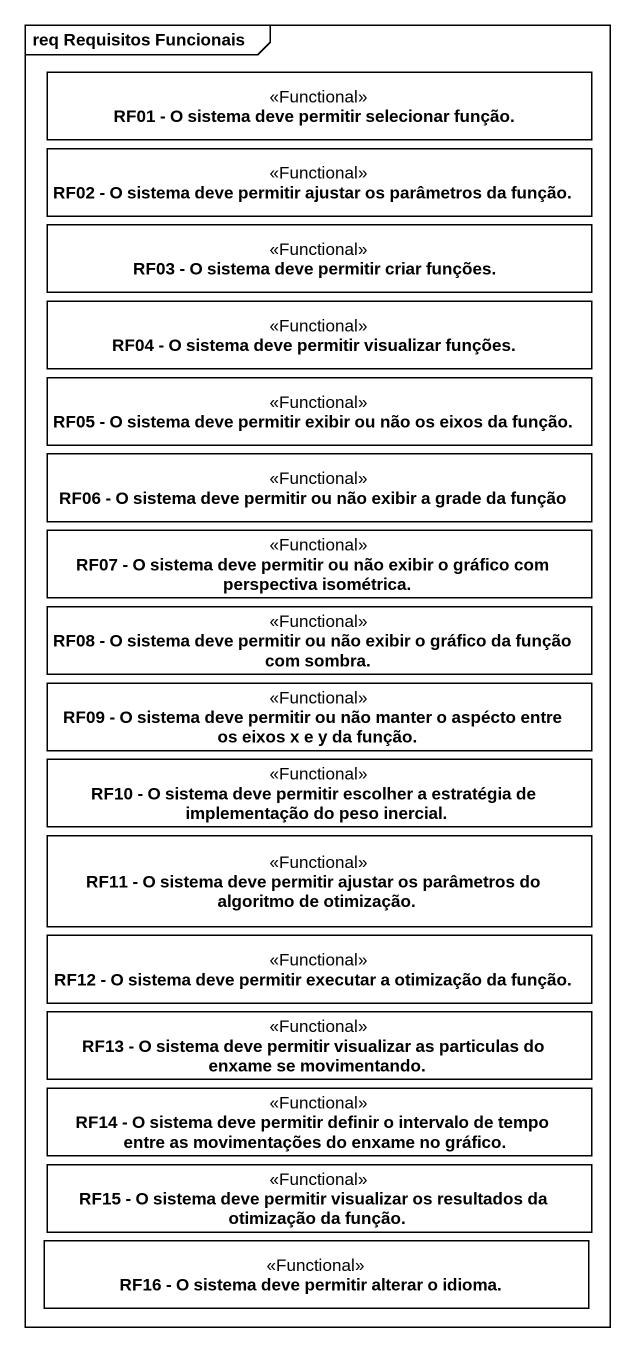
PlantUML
@startuml
mainframe req Requisitos Funcionais
hide circle
hide empty members
class "RF01 - O sistema deve permitir selecionar função." as RF01_O_sistema_deve <<Functional>>
class "RF02 - O sistema deve permitir ajustar os parâmetros da função." as RF02_O_sistema_deve <<Functional>>
class "RF03 - O sistema deve permitir criar funções." as RF03_O_sistema_deve <<Functional>>
class "RF04 - O sistema deve permitir visualizar funções." as RF04_O_sistema_deve <<Functional>>
class "RF05 - O sistema deve permitir exibir ou não os eixos da função." as RF05_O_sistema_deve <<Functional>>
class "RF06 - O sistema deve permitir ou não exibir a grade da função" as RF06_O_sistema_deve <<Functional>>
class "RF07 - O sistema deve permitir ou não exibir o gráfico com perspectiva isométrica." as RF07_O_sistema_deve <<Functional>>
class "RF08 - O sistema deve permitir ou não exibir o gráfico da função com sombra." as RF08_O_sistema_deve <<Functional>>
class "RF09 - O sistema deve permitir ou não manter o aspécto entre os eixos x e y da função." as RF09_O_sistema_deve <<Functional>>
class "RF10 - O sistema deve permitir escolher a estratégia de implementação do peso inercial." as RF10_O_sistema_deve <<Functional>>
class "RF11 - O sistema deve permitir ajustar os parâmetros do algoritmo de otimização." as RF11_O_sistema_deve <<Functional>>
class "RF12 - O sistema deve permitir executar a otimização da função." as RF12_O_sistema_deve <<Functional>>
class "RF13 - O sistema deve permitir visualizar as particulas do enxame se movimentando." as RF13_O_sistema_deve <<Functional>>
class "RF14 - O sistema deve permitir definir o intervalo de tempo entre as movimentações do enxame no gráfico." as RF14_O_sistema_deve <<Functional>>
class "RF15 - O sistema deve permitir visualizar os resultados da otimização da função." as RF15_O_sistema_deve <<Functional>>
class "RF16 - O sistema deve permitir alterar o idioma." as RF16_O_sistema_deve <<Functional>>
@enduml
